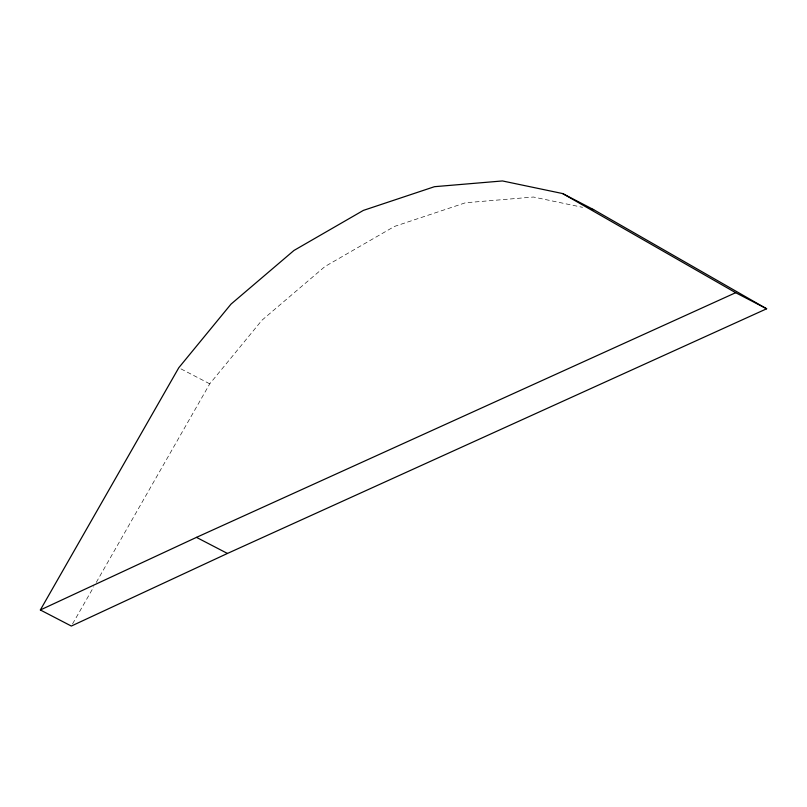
<?xml version="1.0" encoding="UTF-8"?>
<svg xmlns="http://www.w3.org/2000/svg" width="807" height="807" viewBox="0 0 807 807"><rect width="100%" height="100%" fill="white"/><g stroke="black" fill="none" stroke-linecap="round" stroke-linejoin="round"><path stroke-width="0.61" stroke-dasharray="4.04 3.03" d="M72.569 623.872L93.773 586.77M96.265 582.412L209.759 383.829L261.993 320.197L324.959 266.532L394.361 226.474L465.468 202.769L533.437 197.029L582.573 207.328M180.99 368.9L209.759 383.829"/><path stroke-width="1.21" d="M40.35 609.971L178.781 367.75L231.014 304.118L293.98 250.452L363.382 210.395L434.489 186.689L502.458 180.95L562.65 193.559L593.629 209.638L766.65 308.778L227.453 553.451L71.329 626.05L40.35 609.971L196.474 537.371L735.671 292.699L766.65 308.778M591.168 209.124L593.629 209.638M196.474 537.371L227.453 553.451M562.65 193.559L735.671 292.699"/></g></svg>
